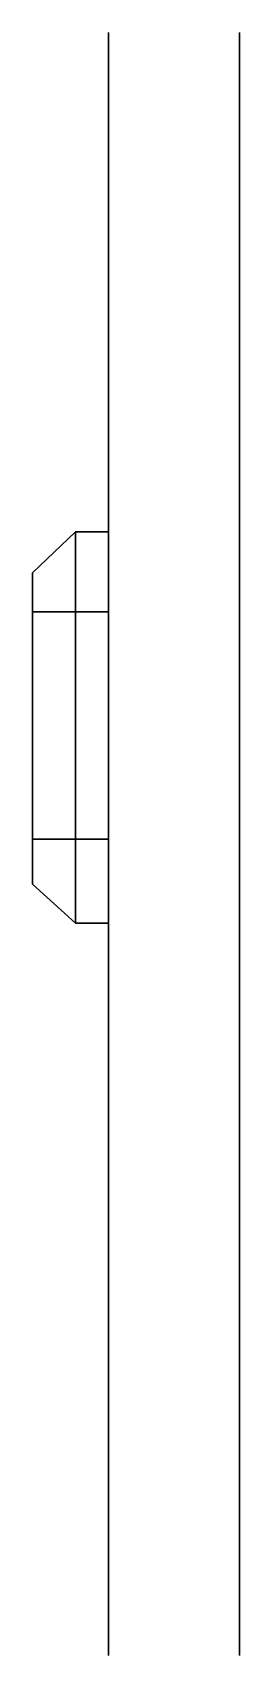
# Model space of a CAD drawing. Extents: x -1.8 to -0.74, y -4.14 to 4.15.
import ezdxf

# ---------------------------------------------------------------- set-up
doc = ezdxf.new("R2010")
doc.units = 0
doc.layers.add('SIDE2', color=5, linetype='CONTINUOUS')

msp = doc.modelspace()

# ---------------------------------------------------------------- linework, layer by layer
at = {"layer": 'SIDE2'}
for points in [[(-1.41, 4.14, 1.75), (-1.41, 2.41, 0.47), (-1.41, 4.03, 1.4), (-1.41, 4.15, 1.58)], [(-0.74, 4.03, 1.4), (-0.74, 3.41, 1.26), (-0.74, 4.14, 1.75), (-0.74, 4.15, 1.58)], [(-1.41, 4.01, 1.92), (-1.41, 3.83, 2.01), (-1.41, 2.41, 0.47), (-1.41, 4.14, 1.75)], [(-0.74, 4.14, 1.75), (-0.74, 3.41, 1.26), (-0.74, 3.83, 2.01), (-0.74, 4.01, 1.92)], [(-0.74, 2.14, 0.64), (-0.74, 3.41, 1.26), (-0.74, 4.03, 1.4), (-0.74, 2.41, 0.47)], [(-1.41, 1.93, 2.31), (-1.41, -0.81, 2.31), (-1.41, 2.41, 0.47), (-1.41, 3.83, 2.01)], [(-0.74, 3.83, 2.01), (-0.74, 3.41, 1.26), (-0.74, 2.88, 1.84), (-0.74, 3.83, 2.01)], [(-0.74, 3.83, 2.01), (-0.74, 2.88, 1.84), (-0.74, 2.0214, 2.2956), (-0.74, 3.83, 2.01)], [(-1.41, -0.81, 2.31), (-1.41, 0.83, 0.05), (-1.41, 1.62, 0.22), (-1.41, 2.41, 0.47)], [(-0.74, 1.38, 0.39), (-0.74, 2.14, 0.64), (-0.74, 2.41, 0.47), (-0.74, 1.62, 0.22)], [(-1.8, 1.39, 1.36), (-1.8, 1.39, 1.24), (-1.58, 1.6, 1.24), (-1.58, 1.6, 1.36)], [(-1.8, 1.39, 1.24), (-1.8, -0.2, 1.24), (-1.58, -0.4, 1.24), (-1.58, 1.6, 1.24)], [(-1.58, 1.6, 1.36), (-1.58, 1.19, 1.36), (-1.8, 1.19, 1.36), (-1.8, 1.39, 1.36)], [(-1.58, 1.6, 2.15), (-1.58, -0.4, 2.15), (-1.8, -0.2, 2.15), (-1.8, 1.39, 2.15)], [(-1.8, 1.39, 2.15), (-1.8, 1.39, 1.92), (-1.58, 1.6, 1.92), (-1.58, 1.6, 2.15)], [(-1.8, 1.39, 1.92), (-1.8, 1.19, 1.92), (-1.58, 1.19, 1.92), (-1.58, 1.6, 1.92)], [(-1.58, 1.6, 1.36), (-1.58, 1.6, 1.24), (-1.41, 1.6, 1.24), (-1.41, 1.6, 1.36)], [(-1.58, 1.6, 1.24), (-1.58, -0.4, 1.24), (-1.41, -0.4, 1.24), (-1.41, 1.6, 1.24)], [(-1.41, 1.6, 1.36), (-1.41, 1.19, 1.36), (-1.58, 1.19, 1.36), (-1.58, 1.6, 1.36)], [(-1.41, 1.6, 2.15), (-1.41, -0.4, 2.15), (-1.58, -0.4, 2.15), (-1.58, 1.6, 2.15)], [(-1.58, 1.6, 2.15), (-1.58, 1.6, 1.92), (-1.41, 1.6, 1.92), (-1.41, 1.6, 2.15)], [(-1.58, 1.6, 1.92), (-1.58, 1.19, 1.92), (-1.41, 1.19, 1.92), (-1.41, 1.6, 1.92)], [(-0.74, 1.38, 0.39), (-0.74, 1.38, 0.39), (-0.74, 1.62, 0.22), (-0.74, 0.83, 0.05)], [(-1.8, -0.2, 1.36), (-1.8, -0.2, 1.24), (-1.8, 1.39, 1.24), (-1.8, 1.39, 1.36)], [(-1.8, -0.2, 2.15), (-1.8, -0.2, 1.92), (-1.8, 1.39, 1.92), (-1.8, 1.39, 2.15)], [(-0.74, -2.97, 0.39), (-0.74, 1.38, 0.39), (-0.74, 0.83, 0.05), (-0.74, -1.22, 0.05)], [(-1.8, 1.19, 1.92), (-1.8, 1.19, 1.36), (-1.41, 1.19, 1.36), (-1.41, 1.19, 1.92)], [(-1.8, 0.03, 1.92), (-1.8, 0.03, 1.36), (-1.8, 1.19, 1.36), (-1.8, 1.19, 1.92)], [(-1.41, -0.81, 2.31), (-1.41, -1.49, 2.2), (-1.41, -1.22, 0.05), (-1.41, 0.83, 0.05)], [(-1.41, 0.03, 1.92), (-1.41, 0.03, 1.36), (-1.8, 0.03, 1.36), (-1.8, 0.03, 1.92)], [(-1.58, 0.03, 1.36), (-1.58, -0.4, 1.36), (-1.8, -0.2, 1.36), (-1.8, 0.03, 1.36)], [(-1.8, 0.03, 1.92), (-1.8, -0.2, 1.92), (-1.58, -0.4, 1.92), (-1.58, 0.03, 1.92)], [(-1.41, 0.03, 1.36), (-1.41, -0.4, 1.36), (-1.58, -0.4, 1.36), (-1.58, 0.03, 1.36)], [(-1.58, 0.03, 1.92), (-1.58, -0.4, 1.92), (-1.41, -0.4, 1.92), (-1.41, 0.03, 1.92)], [(-1.58, -0.4, 1.36), (-1.58, -0.4, 1.24), (-1.8, -0.2, 1.24), (-1.8, -0.2, 1.36)], [(-1.58, -0.4, 2.15), (-1.58, -0.4, 1.92), (-1.8, -0.2, 1.92), (-1.8, -0.2, 2.15)], [(-1.41, -0.4, 1.36), (-1.41, -0.4, 1.24), (-1.58, -0.4, 1.24), (-1.58, -0.4, 1.36)], [(-1.41, -0.4, 2.15), (-1.41, -0.4, 1.92), (-1.58, -0.4, 1.92), (-1.58, -0.4, 2.15)], [(-1.41, -1.49, 2.2), (-1.41, -2.52, 1.85), (-1.41, -2.72, 0.12), (-1.41, -1.22, 0.05)], [(-0.74, -3.9, 0.26), (-0.74, -2.97, 0.39), (-0.74, -1.22, 0.05), (-0.74, -2.72, 0.12)], [(-1.41, -2.52, 1.85), (-1.41, -3.99, 0.91), (-1.41, -3.9, 0.26), (-1.41, -2.72, 0.12)], [(-0.74, -2.63, 1.7797), (-0.74, -2.63, 1.7797), (-0.74, -2.97, 1.31), (-0.74, -3.99, 0.91)], [(-0.74, -2.63, 1.7797), (-0.74, -2.63, 1.7797), (-0.74, -2.63, 1.38), (-0.74, -2.97, 1.31)], [(-0.74, -4.14, 0.71), (-0.74, -2.97, 1.31), (-0.74, -2.97, 0.39), (-0.74, -3.9, 0.26)], [(-0.74, -4.14, 0.52), (-0.74, -2.97, 0.39), (-0.74, -3.9, 0.26), (-0.74, -4.04, 0.36)], [(-0.74, -4.08, 0.82), (-0.74, -3.99, 0.91), (-0.74, -2.97, 1.31), (-0.74, -4.14, 0.71)], [(-1.41, -3.99, 0.91), (-1.41, -4.08, 0.82), (-1.41, -4.04, 0.36), (-1.41, -3.9, 0.26)], [(-0.74, -4.14, 0.52), (-0.74, -4.14, 0.71), (-0.74, -3.9, 0.26), (-0.74, -4.04, 0.36)], [(-1.41, -4.08, 0.82), (-1.41, -4.14, 0.71), (-1.41, -4.14, 0.52), (-1.41, -4.04, 0.36)]]:
    msp.add_3dface(points, dxfattribs=at)

doc.saveas('drawing.dxf')
